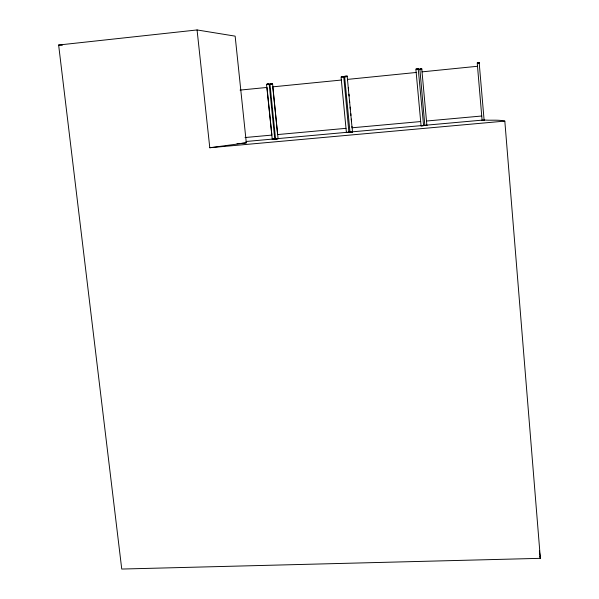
<?xml version="1.0" encoding="UTF-8"?>
<svg xmlns="http://www.w3.org/2000/svg" width="599" height="599" viewBox="0 0 599 599"><rect width="100%" height="100%" fill="white"/><g stroke="black" fill="none" stroke-linecap="round" stroke-linejoin="round"><path stroke-width="0.9" d="M421.419 69.065L420.011 69.259M273.481 139.178L272.253 139.275L266.555 84.706L267.012 84.639M269.063 84.504L268.869 84.526M347.225 76.672L347.615 80.348M343.489 77.016L343.294 77.024M418.072 69.402L415.916 69.641L421.082 125.865L423.59 125.625L418.267 69.394M484.112 120.189L482.053 120.377L484.112 120.189L479.215 63.247M421.03 125.865L422.258 125.738M347.682 132.469L346.364 132.574L348.918 132.334L343.759 77.016M419.869 69.244L424.848 125.52L426.361 125.386L426.885 125.326L421.771 69.057M269.939 84.362L270.591 84.279M345.076 76.829L344.642 76.904L349.996 132.244L352.519 132.012L351.995 126.479M276.79 138.878L278.086 138.736L272.612 84.13L271.549 84.189M269.213 84.466L274.784 139.043L272.305 139.268M269.992 84.369L275.555 138.975L276.858 138.841M477.86 63.307L477.261 63.389L482.105 120.377M479.043 63.277L479.103 63.202M341.475 77.189L341.078 77.256L346.417 132.574M197.064 29.95L209.785 147.736L246.316 142.847L235.145 36.142L197.064 29.95L58.635 45.022L121.747 569.05L540.365 558.335L504.822 121.095C497.934 119.501 490.985 120.631 484.082 119.972M421.367 68.585C422.954 68.293 417.982 68.833 420.857 68.638M421.419 69.147L421.981 69.057L421.134 69.087M423.56 125.633L422.362 125.753M345.017 76.829L344.904 76.897M268.951 84.526L267.536 84.571M341.4 77.196L342.059 77.129M477.815 63.307L479.17 63.195M345.286 76.799L346.641 76.672M270.546 84.279L271.572 84.182M416.32 72.464L347.472 79.397L352.07 127.782L420.678 121.552M422.123 71.85L477.568 66.272M240.064 90.09L267.004 87.447L271.879 135.089L245.028 137.538M341.378 80.041L272.755 86.848L277.614 134.565L345.997 128.336M342.343 76.537C338.428 77.001 346.2 76.163 342.276 76.635M267.843 83.995C264.256 84.422 271.602 83.628 267.933 84.07M342.036 77.121L343.092 77.031M273.556 139.14L274.784 139.043M347.607 132.446L348.918 132.334M351.606 132.079L350.033 132.244M504.822 121.095L209.785 147.736M426.466 121.028L481.716 116.011M246.002 141.499L350.303 132.005M352.167 131.84L482.225 120.137M237.009 143.685L239.802 143.438M241.659 143.266L246.316 142.847M420.91 69.199L420.363 69.244M351.905 132.057L352.519 132.012M278.086 138.736L275.555 138.975M426.885 125.326L424.848 125.52M420.393 69.237L419.951 69.267M346.873 76.665L347.076 76.65M58.635 45.022L62.318 45.247M539.924 556.523L540.365 558.335L539.37 550.915M348.311 87.731L348.573 90.494M348.925 94.185L349.105 96.035M349.539 100.647L349.719 102.489M350.153 107.101L350.333 108.951M350.767 113.563L350.939 115.405M351.291 119.096L351.471 120.938M269.962 83.808L272.478 83.59L269.962 83.808M344.71 76.32L347.21 76.103L344.71 76.32M477.306 62.813L479.327 62.64L477.306 62.813M416.043 69.05L418.559 68.825L416.043 69.05"/></g></svg>
